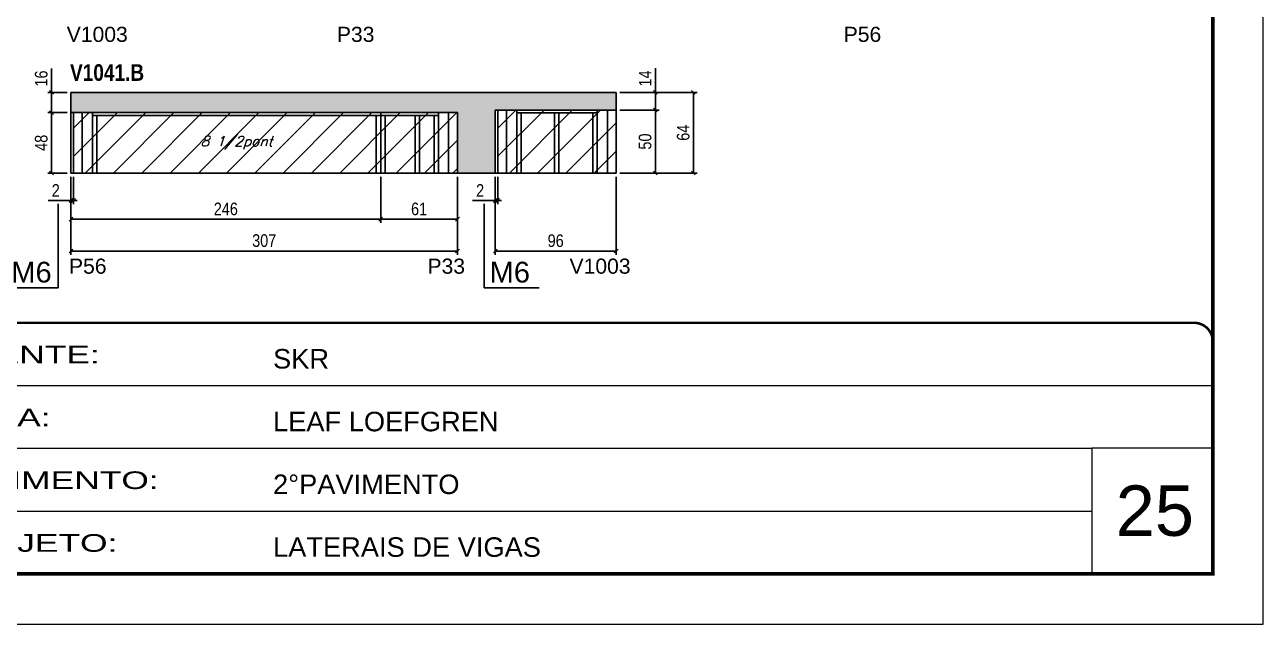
# Model space of a CAD drawing. Extents: x 3309 to 9563, y -2522 to 14608.
# Drawn here: x 3811 to 4794, y 6666 to 7142 of the extents above; entities that cross this region are included whole.
import ezdxf

# ---------------------------------------------------------------- set-up
doc = ezdxf.new("R2010")
doc.units = 0
doc.linetypes.add('CONTINUO', pattern=[0])
doc.linetypes.add('DASHED', pattern=[0.75, 0.5, -0.25])
for name, color, linetype in [('5', 5, 'Continuous'), ('COTA', 241, 'Continuous'), ('NOMENCLATURA', 7, 'Continuous'), ('Painéis', 200, 'Continuous'), ('SARR_2.2x7', 40, 'Continuous'), ('SARR_3.5x7', 81, 'Continuous'), ('texto', 7, 'Continuous')]:
    doc.layers.add(name, color=color, linetype=linetype)
for name, color, linetype, lineweight in [('CARIMBO', 255, 'Continuous', 9), ('Folhas', 255, 'Continuous', 9), ('Hachura', 251, 'Continuous', 9), ('SARRAFO DE PRESSAO', 251, 'DASHED', 9)]:
    doc.layers.add(name, color=color, linetype=linetype, lineweight=lineweight)
doc.styles.add('ARIAL', font='arial.ttf')
doc.styles.add('COTA TECNICA', font='techl___.ttf', dxfattribs={"height": 10})
doc.styles.add('Romans', font='romans.shx')
doc.styles.get("Standard").update_dxf_attribs({"font": 'arial.ttf'})
doc.styles.add('TECNICA', font='techb___.ttf', dxfattribs={"height": 10})
doc.styles.add('Tecnologia', font='')
doc.styles.get('Tecnologia').set_extended_font_data('Forgotten Futurist')
doc.dimstyles.new('PAINEL', dxfattribs={"dimtxt": 10, "dimasz": 3, "dimexe": 3, "dimexo": 3, "dimgap": 3, "dimtad": 1, "dimdec": 1, "dimzin": 12, "dimdsep": 46, "dimtxsty": 'COTA TECNICA', "dimblk1": 'OBLIQUE', "dimblk2": 'OBLIQUE', "dimsah": 1, "dimcen": 0.9, "dimclrd": 4, "dimclre": 4, "dimclrt": 240, "dimadec": 1, "dimazin": 3, "dimtfac": 1, "dimtdec": 1, "dimtmove": 0, "dimatfit": 3, "dimfxl": 1, "dimtolj": 1, "dimtzin": 12, "dimarcsym": 0})

# ---------------------------------------------------------------- blocks, each defined once
blk = doc.blocks.new('9999999999')
at = {"color": 30, "linetype": 'CONTINUO'}
for p, q in [((98564.56, 34379.64), (99583.98, 34379.64)), ((98564.56, 34329.83), (99487.98, 34329.83)), ((99583.98, 34329.83), (99487.98, 34329.83)), ((99487.98, 34329.83), (99487.98, 34230.21)), ((98564.56, 34280.02), (99487.98, 34280.02))]:
    blk.add_line(p, q, dxfattribs=at)
at = {"color": 30, "linetype": 'CONTINUO', "const_width": 2}
blk.add_lwpolyline([(99583.98, 34230.21), (99583.98, 34414.45, 0.414214), (99568.98, 34429.45), (98228.98, 34429.45, 0.414214), (98213.98, 34414.45), (98213.98, 34245.21, 0.414214), (98228.98, 34230.21), (99583.98, 34230.21)], format="xyb", dxfattribs=at)
at = {"layer": 'Folhas'}
blk.add_lwpolyline([(98138.98, 34190.21), (99623.98, 34190.21), (99623.98, 35240.21), (98138.98, 35240.21)], close=True, dxfattribs=at)
at = {"layer": 'Folhas', "color": 30, "const_width": 3}
blk.add_lwpolyline([(98213.98, 34230.21), (99583.98, 34230.21), (99583.98, 35200.21), (98213.98, 35200.21)], close=True, dxfattribs=at)
at = {"color": 7, "linetype": 'Continuous', "ltscale": 5, "style": 'ARIAL'}
for s, height, p in [('SKR', 15.483, (98837.68, 34393.13)), ('LEAF LOEFGREN', 15.4829, (98837.68, 34343.32)), ('2°PAVIMENTO', 15.4829, (98837.68, 34293.51)), ('LATERAIS DE VIGAS', 15.4829, (98837.68, 34243.7))]:
    blk.add_text(s, height=height, dxfattribs=at).set_placement(p)
at = {"layer": 'Folhas', "color": 7, "style": 'Tecnologia', "width": 1.5}
for s, p in [('CLIENTE:', (98573.65, 34397.17)), ('OBRA:', (98573.65, 34347.31)), ('PAVIMENTO:', (98573.65, 34297.5)), ('PROJETO:', (98573.65, 34247.69))]:
    blk.add_text(s, height=14, dxfattribs=at).set_placement(p)
blk = doc.blocks.new('_Oblique')
at = {"color": 0, "linetype": 'ByBlock', "lineweight": -2}
blk.add_line((-0.5, -0.5), (0.5, 0.5), dxfattribs=at)
blk = doc.blocks.new('*D833')
at = {"layer": 'COTA', "color": 4, "linetype": 'ByBlock', "lineweight": -2, "transparency": 16777216}
for p, q in [((3847.56, 7021.48), (3847.56, 6959.6)), ((4154.52, 7021.48), (4154.52, 6959.6)), ((4154.52, 6962.6), (3847.56, 6962.6))]:
    blk.add_line(p, q, dxfattribs=at)
at = {"layer": 'Defpoints', "color": 0, "linetype": 'ByBlock', "transparency": 16777216}
for p in [(3847.56, 7024.48), (4154.52, 7024.48), (3847.56, 6962.6)]:
    blk.add_point(p, dxfattribs=at)
at = {"layer": 'COTA', "color": 4, "linetype": 'ByBlock', "lineweight": -2, "transparency": 16777216, "xscale": 3, "yscale": 3, "zscale": 3, "rotation": 180}
blk.add_blockref('_Oblique', (3847.56, 6962.6), dxfattribs=at)
at = {"layer": 'COTA', "color": 4, "linetype": 'ByBlock', "lineweight": -2, "transparency": 16777216, "xscale": 3, "yscale": 3, "zscale": 3}
blk.add_blockref('_Oblique', (4154.52, 6962.6), dxfattribs=at)
at = {"layer": 'COTA', "color": 240, "linetype": 'ByBlock', "transparency": 16777216, "insert": (4001.04, 6970.82), "char_height": 10, "attachment_point": 5, "style": 'COTA TECNICA'}
blk.add_mtext('\\A1;307', dxfattribs=at)
blk = doc.blocks.new('*D834')
at = {"layer": 'COTA', "color": 4, "lineweight": -2, "transparency": 16777216}
for p, q in [((3847.56, 7021.48), (3847.56, 6984.85)), ((4093.56, 7021.48), (4093.56, 6984.85)), ((3847.56, 6987.85), (4093.56, 6987.85))]:
    blk.add_line(p, q, dxfattribs=at)
at = {"layer": 'Defpoints', "color": 0, "transparency": 16777216}
for p in [(3847.56, 7024.48), (4093.56, 7024.48), (4093.56, 6987.85)]:
    blk.add_point(p, dxfattribs=at)
at = {"layer": 'COTA', "color": 4, "lineweight": -2, "transparency": 16777216, "xscale": 3, "yscale": 3, "zscale": 3, "rotation": 180}
blk.add_blockref('_Oblique', (3847.56, 6987.85), dxfattribs=at)
at = {"layer": 'COTA', "color": 4, "lineweight": -2, "transparency": 16777216, "xscale": 3, "yscale": 3, "zscale": 3}
blk.add_blockref('_Oblique', (4093.56, 6987.85), dxfattribs=at)
at = {"layer": 'COTA', "color": 240, "transparency": 16777216, "insert": (3970.56, 6995.95), "char_height": 10, "attachment_point": 5, "style": 'COTA TECNICA'}
blk.add_mtext('\\A1;246', dxfattribs=at)
blk = doc.blocks.new('*D835')
at = {"layer": 'COTA', "color": 4, "lineweight": -2, "transparency": 16777216}
for p, q in [((4093.56, 7021.48), (4093.56, 6984.85)), ((4154.52, 7021.48), (4154.52, 6984.85)), ((4093.56, 6987.85), (4154.52, 6987.85))]:
    blk.add_line(p, q, dxfattribs=at)
at = {"layer": 'Defpoints', "color": 0, "transparency": 16777216}
for p in [(4093.56, 7024.48), (4154.52, 7024.48), (4154.52, 6987.85)]:
    blk.add_point(p, dxfattribs=at)
at = {"layer": 'COTA', "color": 4, "lineweight": -2, "transparency": 16777216, "xscale": 3, "yscale": 3, "zscale": 3, "rotation": 180}
blk.add_blockref('_Oblique', (4093.56, 6987.85), dxfattribs=at)
at = {"layer": 'COTA', "color": 4, "lineweight": -2, "transparency": 16777216, "xscale": 3, "yscale": 3, "zscale": 3}
blk.add_blockref('_Oblique', (4154.52, 6987.85), dxfattribs=at)
at = {"layer": 'COTA', "color": 240, "transparency": 16777216, "insert": (4124.04, 6995.95), "char_height": 10, "attachment_point": 5, "style": 'COTA TECNICA'}
blk.add_mtext('\\A1;61', dxfattribs=at)
blk = doc.blocks.new('*D836')
at = {"layer": 'COTA', "color": 4, "lineweight": -2, "transparency": 16777216}
for p, q in [((3847.56, 7021.48), (3847.56, 6999.68)), ((3849.56, 7021.48), (3849.56, 6999.68)), ((3847.56, 7002.68), (3829.45, 7002.68)), ((3849.56, 7002.68), (3847.56, 7002.68)), ((3849.56, 7002.68), (3852.56, 7002.68))]:
    blk.add_line(p, q, dxfattribs=at)
at = {"layer": 'Defpoints', "color": 0, "transparency": 16777216}
for p in [(3847.56, 7024.48), (3849.56, 7024.48), (3847.56, 7002.68)]:
    blk.add_point(p, dxfattribs=at)
at = {"layer": 'COTA', "color": 4, "lineweight": -2, "transparency": 16777216, "xscale": 3, "yscale": 3, "zscale": 3}
blk.add_blockref('_Oblique', (3847.56, 7002.68), dxfattribs=at)
at = {"layer": 'COTA', "color": 4, "lineweight": -2, "transparency": 16777216, "xscale": 3, "yscale": 3, "zscale": 3, "rotation": 180}
blk.add_blockref('_Oblique', (3849.56, 7002.68), dxfattribs=at)
at = {"layer": 'COTA', "color": 240, "transparency": 16777216, "insert": (3835.51, 7010.68), "char_height": 10, "attachment_point": 5, "style": 'COTA TECNICA'}
blk.add_mtext('\\A1;2', dxfattribs=at)
blk = doc.blocks.new('*D837')
at = {"layer": 'COTA', "color": 4, "lineweight": -2, "transparency": 16777216}
for p, q in [((4184.52, 7021.48), (4184.52, 6959.6)), ((4280.52, 7021.48), (4280.52, 6959.6)), ((4280.52, 6962.6), (4184.52, 6962.6))]:
    blk.add_line(p, q, dxfattribs=at)
at = {"layer": 'Defpoints', "color": 0, "transparency": 16777216}
for p in [(4184.52, 7024.48), (4280.52, 7024.48), (4184.52, 6962.6)]:
    blk.add_point(p, dxfattribs=at)
at = {"layer": 'COTA', "color": 4, "lineweight": -2, "transparency": 16777216, "xscale": 3, "yscale": 3, "zscale": 3, "rotation": 180}
blk.add_blockref('_Oblique', (4184.52, 6962.6), dxfattribs=at)
at = {"layer": 'COTA', "color": 4, "lineweight": -2, "transparency": 16777216, "xscale": 3, "yscale": 3, "zscale": 3}
blk.add_blockref('_Oblique', (4280.52, 6962.6), dxfattribs=at)
at = {"layer": 'COTA', "color": 240, "transparency": 16777216, "insert": (4232.52, 6970.73), "char_height": 10, "attachment_point": 5, "style": 'COTA TECNICA'}
blk.add_mtext('\\A1;96', dxfattribs=at)
blk = doc.blocks.new('*D838')
at = {"layer": 'COTA', "color": 4, "lineweight": -2, "transparency": 16777216}
for p, q in [((4283.52, 7074.48), (4314.64, 7074.48)), ((4311.64, 7074.48), (4311.64, 7024.48)), ((4283.52, 7024.48), (4314.64, 7024.48))]:
    blk.add_line(p, q, dxfattribs=at)
at = {"layer": 'Defpoints', "color": 0, "transparency": 16777216}
for p in [(4280.52, 7074.48), (4280.52, 7024.48), (4311.64, 7024.48)]:
    blk.add_point(p, dxfattribs=at)
at = {"layer": 'COTA', "color": 4, "lineweight": -2, "transparency": 16777216, "xscale": 3, "yscale": 3, "zscale": 3}
for p, rotation in [((4311.64, 7074.48), 90), ((4311.64, 7024.48), 270)]:
    blk.add_blockref('_Oblique', p, dxfattribs=dict(at, rotation=rotation))
at = {"layer": 'COTA', "color": 240, "transparency": 16777216, "insert": (4303.53, 7049.48), "char_height": 10, "attachment_point": 5, "rotation": 90, "style": 'COTA TECNICA'}
blk.add_mtext('\\A1;50', dxfattribs=at)
blk = doc.blocks.new('*D839')
at = {"layer": 'COTA', "color": 4, "lineweight": -2, "transparency": 16777216}
for p, q in [((4311.64, 7088.48), (4311.64, 7107.6)), ((4283.52, 7088.48), (4314.64, 7088.48)), ((4311.64, 7074.48), (4311.64, 7088.48)), ((4283.52, 7074.48), (4314.64, 7074.48))]:
    blk.add_line(p, q, dxfattribs=at)
at = {"layer": 'Defpoints', "color": 0, "transparency": 16777216}
for p in [(4280.52, 7088.48), (4311.64, 7088.48), (4280.52, 7074.48)]:
    blk.add_point(p, dxfattribs=at)
at = {"layer": 'COTA', "color": 4, "lineweight": -2, "transparency": 16777216, "xscale": 3, "yscale": 3, "zscale": 3}
for p, rotation in [((4311.64, 7088.48), 90), ((4311.64, 7074.48), 270)]:
    blk.add_blockref('_Oblique', p, dxfattribs=dict(at, rotation=rotation))
at = {"layer": 'COTA', "color": 240, "transparency": 16777216, "insert": (4303.57, 7099.54), "char_height": 10, "attachment_point": 5, "rotation": 90, "style": 'COTA TECNICA'}
blk.add_mtext('\\A1;14', dxfattribs=at)
blk = doc.blocks.new('*D840')
at = {"layer": 'COTA', "color": 4, "lineweight": -2, "transparency": 16777216}
for p, q in [((4283.52, 7088.48), (4344.88, 7088.48)), ((4341.88, 7024.48), (4341.88, 7088.48)), ((4283.52, 7024.48), (4344.88, 7024.48))]:
    blk.add_line(p, q, dxfattribs=at)
at = {"layer": 'Defpoints', "color": 0, "transparency": 16777216}
for p in [(4280.52, 7088.48), (4341.88, 7088.48), (4280.52, 7024.48)]:
    blk.add_point(p, dxfattribs=at)
at = {"layer": 'COTA', "color": 4, "lineweight": -2, "transparency": 16777216, "xscale": 3, "yscale": 3, "zscale": 3}
for p, rotation in [((4341.88, 7088.48), 90), ((4341.88, 7024.48), 270)]:
    blk.add_blockref('_Oblique', p, dxfattribs=dict(at, rotation=rotation))
at = {"layer": 'COTA', "color": 240, "transparency": 16777216, "insert": (4333.78, 7056.48), "char_height": 10, "attachment_point": 5, "rotation": 90, "style": 'COTA TECNICA'}
blk.add_mtext('\\A1;64', dxfattribs=at)
blk = doc.blocks.new('*D841')
at = {"layer": 'COTA', "color": 4, "lineweight": -2, "transparency": 16777216}
for p, q in [((4184.52, 7021.48), (4184.52, 6999.68)), ((4186.52, 7021.48), (4186.52, 6999.68)), ((4184.52, 7002.68), (4166.41, 7002.68)), ((4186.52, 7002.68), (4184.52, 7002.68)), ((4186.52, 7002.68), (4189.52, 7002.68))]:
    blk.add_line(p, q, dxfattribs=at)
at = {"layer": 'Defpoints', "color": 0, "transparency": 16777216}
for p in [(4184.52, 7024.48), (4186.52, 7024.48), (4184.52, 7002.68)]:
    blk.add_point(p, dxfattribs=at)
at = {"layer": 'COTA', "color": 4, "lineweight": -2, "transparency": 16777216, "xscale": 3, "yscale": 3, "zscale": 3}
blk.add_blockref('_Oblique', (4184.52, 7002.68), dxfattribs=at)
at = {"layer": 'COTA', "color": 4, "lineweight": -2, "transparency": 16777216, "xscale": 3, "yscale": 3, "zscale": 3, "rotation": 180}
blk.add_blockref('_Oblique', (4186.52, 7002.68), dxfattribs=at)
at = {"layer": 'COTA', "color": 240, "transparency": 16777216, "insert": (4172.47, 7010.68), "char_height": 10, "attachment_point": 5, "style": 'COTA TECNICA'}
blk.add_mtext('\\A1;2', dxfattribs=at)
blk = doc.blocks.new('*D842')
at = {"layer": 'COTA', "color": 4, "lineweight": -2, "transparency": 16777216}
for p, q in [((3844.56, 7072.48), (3829.1, 7072.48)), ((3832.1, 7072.48), (3832.1, 7024.48)), ((3844.56, 7024.48), (3829.1, 7024.48))]:
    blk.add_line(p, q, dxfattribs=at)
at = {"layer": 'Defpoints', "color": 0, "transparency": 16777216}
for p in [(3847.56, 7072.48), (3832.1, 7024.48), (3847.56, 7024.48)]:
    blk.add_point(p, dxfattribs=at)
at = {"layer": 'COTA', "color": 4, "lineweight": -2, "transparency": 16777216, "xscale": 3, "yscale": 3, "zscale": 3}
for p, rotation in [((3832.1, 7072.48), 90), ((3832.1, 7024.48), 270)]:
    blk.add_blockref('_Oblique', p, dxfattribs=dict(at, rotation=rotation))
at = {"layer": 'COTA', "color": 240, "transparency": 16777216, "insert": (3824.01, 7048.48), "char_height": 10, "attachment_point": 5, "rotation": 90, "style": 'COTA TECNICA'}
blk.add_mtext('\\A1;48', dxfattribs=at)
blk = doc.blocks.new('*D843')
at = {"layer": 'COTA', "color": 4, "lineweight": -2, "transparency": 16777216}
for p, q in [((3832.1, 7088.48), (3832.1, 7107.5)), ((3844.56, 7088.48), (3829.1, 7088.48)), ((3832.1, 7072.48), (3832.1, 7088.48)), ((3844.56, 7072.48), (3829.1, 7072.48))]:
    blk.add_line(p, q, dxfattribs=at)
at = {"layer": 'Defpoints', "color": 0, "transparency": 16777216}
for p in [(3832.1, 7088.48), (3847.56, 7088.48), (3847.56, 7072.48)]:
    blk.add_point(p, dxfattribs=at)
at = {"layer": 'COTA', "color": 4, "lineweight": -2, "transparency": 16777216, "xscale": 3, "yscale": 3, "zscale": 3}
for p, rotation in [((3832.1, 7088.48), 90), ((3832.1, 7072.48), 270)]:
    blk.add_blockref('_Oblique', p, dxfattribs=dict(at, rotation=rotation))
at = {"layer": 'COTA', "color": 240, "transparency": 16777216, "insert": (3824, 7099.49), "char_height": 10, "attachment_point": 5, "rotation": 90, "style": 'COTA TECNICA'}
blk.add_mtext('\\A1;16', dxfattribs=at)

msp = doc.modelspace()

# ---------------------------------------------------------------- hatches: boundary and pattern name
at = {"layer": 'COTA'}
h = msp.add_hatch(dxfattribs=at)
h.set_pattern_fill('AR-CONC', color=256, scale=0.03)
h.set_pattern_definition([(50, (-3183.5, -1510.509), (5.46554, -0.4781726), [0.5715, -6.2865]), (355, (-3183.5, -1510.509), (-1.0573026, 5.7317054), [0.4572, -5.0292175]), (100.451445, (-3183.0445, -1510.549), (4.4082374, 5.2535326), [0.4857003, -5.3427073]), (46.1842, (-3183.5, -1508.985), (8.1323712, -1.26127), [0.85725, -9.42975]), (96.63556, (-3182.822, -1509.09), (7.122124, 7.422784), [0.7285507, -8.014068]), (351.18415, (-3183.5, -1508.985), (7.122124, 7.422784), [0.685799, -7.543792]), (21, (-3182.738, -1509.366), (4.5484317, -3.067956), [0.5715, -6.2865]), (326, (-3182.738, -1509.366), (1.8540609, 5.525639), [0.4572, -5.0292]), (71.451445, (-3182.359, -1509.622), (6.4024926, 2.457683), [0.4857003, -5.342698]), (37.5, (-3183.5, -1510.5092), (0.0926581, 2.53665117), [0, -4.96824, 0, -5.1054, 0, -5.04825]), (7.5, (-3183.5, -1510.5092), (2.0045899, 3.00541724), [0, -2.91084, 0, -4.85394, 0, -1.92405]), (327.5, (-3185.1993, -1510.5092), (4.06771786, -0.17186232), [0, -1.905, 0, -5.9436, 0, -7.8867]), (317.5, (-3185.9613, -1510.509), (4.4438754, 0.7627947), [0, -2.4765, 0, -3.94716, 0, -5.6007])])
h.paths.add_polyline_path([(4184.52, 7074.48), (4280.52, 7074.48), (4280.52, 7088.48), (3847.56, 7088.48), (3847.56, 7072.48), (4154.52, 7072.48), (4154.52, 7024.48), (4184.52, 7024.48)])
at = {"layer": 'Hachura', "linetype": 'ByBlock'}
h = msp.add_hatch(dxfattribs=at)
h.set_pattern_fill('ANSI31', color=256, scale=5)
h.paths.add_polyline_path([(3849.56, 7072.48), (3849.56, 7024.48), (4093.56, 7024.48), (4093.56, 7072.48)])
h.paths.add_polyline_path([(4093.56, 7072.48), (4093.56, 7024.48), (4154.52, 7024.48), (4154.52, 7072.48)])
h.paths.add_polyline_path([(4186.52, 7074.48), (4186.52, 7024.48), (4280.52, 7024.48), (4280.52, 7074.48)])

# ---------------------------------------------------------------- linework, layer by layer
at = {"layer": 'COTA'}
for p, q in [((3847.56, 7088.48), (3847.56, 7072.48)), ((3847.56, 7088.48), (4280.52, 7088.48)), ((4280.52, 7088.48), (4280.52, 7074.48)), ((4154.52, 7024.48), (4184.52, 7024.48))]:
    msp.add_line(p, q, dxfattribs=at)
at = {"layer": 'NOMENCLATURA', "linetype": 'Continuous'}
for p, q in [((3837.37, 6933.4), (3837.37, 7000.17)), ((4175.61, 6933.4), (4175.61, 7000.17)), ((3793.66, 6933.4), (3837.37, 6933.4)), ((4219.31, 6933.4), (4175.61, 6933.4))]:
    msp.add_line(p, q, dxfattribs=at)
at = {"layer": 'Painéis', "linetype": 'ByBlock'}
for p, q in [((4154.52, 7072.48), (3847.56, 7072.48)), ((3847.56, 7024.48), (3847.56, 7072.48)), ((3849.56, 7024.48), (3849.56, 7072.48)), ((4093.56, 7024.48), (4093.56, 7072.48)), ((4154.52, 7024.48), (4154.52, 7072.48)), ((4184.52, 7024.48), (4184.52, 7074.48)), ((4184.52, 7074.48), (4280.52, 7074.48)), ((4186.52, 7024.48), (4186.52, 7074.48)), ((4280.52, 7074.48), (4280.52, 7024.48)), ((4154.52, 7024.48), (3847.56, 7024.48)), ((4280.52, 7024.48), (4184.52, 7024.48))]:
    msp.add_line(p, q, dxfattribs=at)
at = {"layer": 'SARR_2.2x7', "linetype": 'Continuous'}
for p, q in [((3856.56, 7024.48), (3856.56, 7072.48)), ((4147.52, 7024.48), (4147.52, 7072.48)), ((4193.52, 7024.48), (4193.52, 7074.48)), ((4265.52, 7072.28), (4201.52, 7072.28)), ((4273.52, 7024.48), (4273.52, 7074.48)), ((4093.56, 7070.28), (3864.56, 7070.28)), ((4139.52, 7070.28), (4093.56, 7070.28))]:
    msp.add_line(p, q, dxfattribs=at)
at = {"layer": 'SARR_3.5x7'}
for p, q in [((3864.56, 7072.48), (3864.56, 7024.48)), ((4139.52, 7072.48), (4139.52, 7024.48)), ((4201.52, 7074.48), (4201.52, 7024.48)), ((4205.02, 7072.28), (4205.02, 7024.48)), ((4231.47, 7072.28), (4231.47, 7024.48)), ((4234.97, 7072.28), (4234.97, 7024.48)), ((4262.02, 7072.28), (4262.02, 7024.48)), ((4265.52, 7074.48), (4265.52, 7024.48)), ((3868.06, 7070.28), (3868.06, 7024.48)), ((4090.06, 7070.28), (4090.06, 7024.48)), ((4097.06, 7070.28), (4097.06, 7024.48)), ((4120.84, 7070.28), (4120.84, 7024.48)), ((4124.34, 7070.28), (4124.34, 7024.48)), ((4136.02, 7070.28), (4136.02, 7024.48))]:
    msp.add_line(p, q, dxfattribs=at)

# ---------------------------------------------------------------- block references
at = {"layer": 'SARRAFO DE PRESSAO', "color": 6, "linetype": 'ByBlock'}
msp.add_blockref('9999999999', (-94829.61, -27523.8), dxfattribs=at)

# ---------------------------------------------------------------- texts
at = {"layer": '5', "linetype": 'Continuous'}
for s, p in [('V1003', (3844.23, 7128.56)), ('P33', (4058.76, 7128.56)), ('P56', (4461.21, 7128.56)), ('P56', (3846.01, 6944.59)), ('P33', (4130.7, 6944.59)), ('V1003', (4243.49, 6944.59))]:
    msp.add_text(s, height=12, rotation=359.99996, dxfattribs=at).set_placement(p)
at = {"layer": 'CARIMBO', "style": 'ARIAL'}
msp.add_text('25', height=40, dxfattribs=at).set_placement((4677.23, 6736.55))
at = {"layer": 'NOMENCLATURA', "style": 'TECNICA'}
msp.add_text('V1041.B', height=13.2, dxfattribs=at).set_placement((3846.85, 7097.67))
at = {"layer": 'NOMENCLATURA', "linetype": 'Continuous'}
for p in [(3800.23, 6937.6), (4180.07, 6937.6)]:
    msp.add_text('M6', height=16.5, dxfattribs=at).set_placement(p)
at = {"layer": 'texto', "color": 2, "insert": (3979.06, 7048.48), "char_height": 8, "attachment_point": 5, "style": 'Romans'}
msp.add_mtext('{\\Q19;\\C256;8 1/2pont}', dxfattribs=at)

# ---------------------------------------------------------------- dimensions: what is measured, and where the dimension line sits
at = {"layer": 'COTA'}
for base, p1, p2, picture, middle in [((3832.1, 7088.48), (3847.56, 7072.48), (3847.56, 7088.48), '*D843', (3824, 7099.49)), ((4311.64, 7088.48), (4280.52, 7074.48), (4280.52, 7088.48), '*D839', (4303.57, 7099.54)), ((4341.88, 7088.48), (4280.52, 7024.48), (4280.52, 7088.48), '*D840', (4333.78, 7056.48)), ((3832.1, 7024.48), (3847.56, 7072.48), (3847.56, 7024.48), '*D842', (3824.01, 7048.48)), ((4311.64, 7024.48), (4280.52, 7074.48), (4280.52, 7024.48), '*D838', (4303.53, 7049.48))]:
    dim = msp.add_linear_dim(base=base, p1=p1, p2=p2, angle=90, dimstyle='PAINEL', dxfattribs=at)
    dim.commit()
    dim.dimension.update_dxf_attribs({"geometry": picture, "text_midpoint": middle})
for base, p1, p2, picture, middle in [((3847.56, 7002.68), (3849.56, 7024.48), (3847.56, 7024.48), '*D836', (3835.51, 7010.68)), ((4093.56, 6987.85), (3847.56, 7024.48), (4093.56, 7024.48), '*D834', (3970.56, 6995.95)), ((4184.52, 7002.68), (4186.52, 7024.48), (4184.52, 7024.48), '*D841', (4172.47, 7010.68)), ((4184.52, 6962.6), (4280.52, 7024.48), (4184.52, 7024.48), '*D837', (4232.52, 6970.73))]:
    dim = msp.add_linear_dim(base=base, p1=p1, p2=p2, dimstyle='PAINEL', dxfattribs=at)
    dim.commit()
    dim.dimension.update_dxf_attribs({"geometry": picture, "text_midpoint": middle})
at = {"layer": 'COTA', "linetype": 'ByBlock'}
dim = msp.add_linear_dim(base=(3847.56, 6962.6), p1=(4154.52, 7024.48), p2=(3847.56, 7024.48), angle=180, dimstyle='PAINEL', dxfattribs=at)
dim.commit()
dim.dimension.update_dxf_attribs({"geometry": '*D833', "text_midpoint": (4001.04, 6970.82)})
at = {"layer": 'COTA'}
dim = msp.add_linear_dim(base=(4154.52, 6987.85), p1=(4093.56, 7024.48), p2=(4154.52, 7024.48), dimstyle='PAINEL', override={"dimtmove": 1}, dxfattribs=at)
dim.commit()
dim.dimension.update_dxf_attribs({"geometry": '*D835', "text_midpoint": (4124.04, 6995.95)})

doc.saveas('drawing.dxf')
